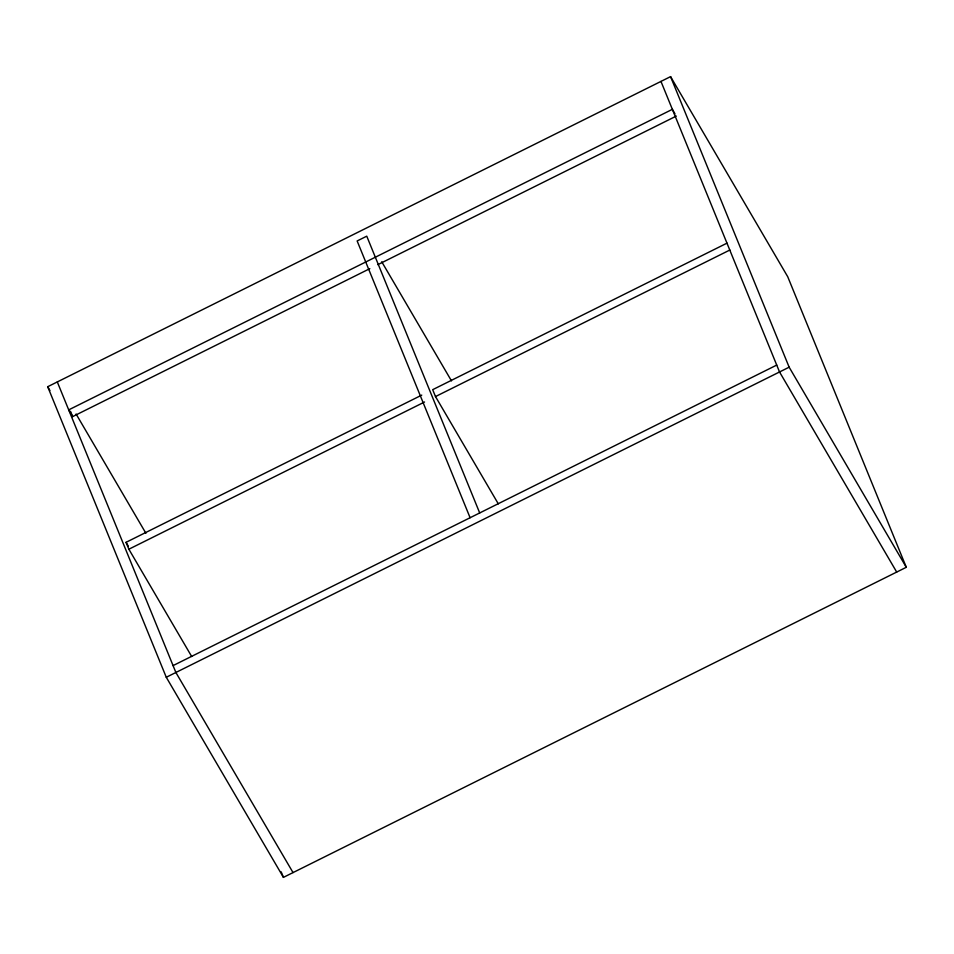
<?xml version="1.0" encoding="UTF-8"?>
<svg xmlns="http://www.w3.org/2000/svg" width="954" height="954" viewBox="0 0 954 954"><rect width="100%" height="100%" fill="white"/><g stroke="black" fill="none" stroke-linecap="round" stroke-linejoin="round"><path stroke-width="1.43" d="M47.7 386.716L670.567 76.63L787.73 276.732L906.3 567.284L283.433 877.37L166.27 677.268L47.7 386.716L49.954 390.556M674.991 113.836L672.367 109.34L68.7 409.874L72.647 416.6L369.818 268.658M377.808 264.675L676.314 116.078M191.682 656.507L128.862 549.218L126.047 542.325L421.751 395.111M727.043 243.127L432.687 389.673L435.489 396.566L498.31 503.855M128.862 549.218L424.554 402.004M435.489 396.566L729.858 250.02M173.068 665.606L776.735 365.072M166.27 677.268L789.149 367.183L670.567 76.63M789.149 367.183L906.3 567.284M896.7 572.066L779.537 371.965L660.967 81.412M381.743 261.778L451.481 380.884M76.081 414L145.914 533.286M126.047 542.325L128.289 546.153M293.033 872.588L175.882 672.487L57.3 381.934M479.695 512.954L366.753 236.175L357.142 240.957L470.095 517.724M281.18 871.861L283.433 877.37M70.477 411.281L72.647 416.6"/></g></svg>
